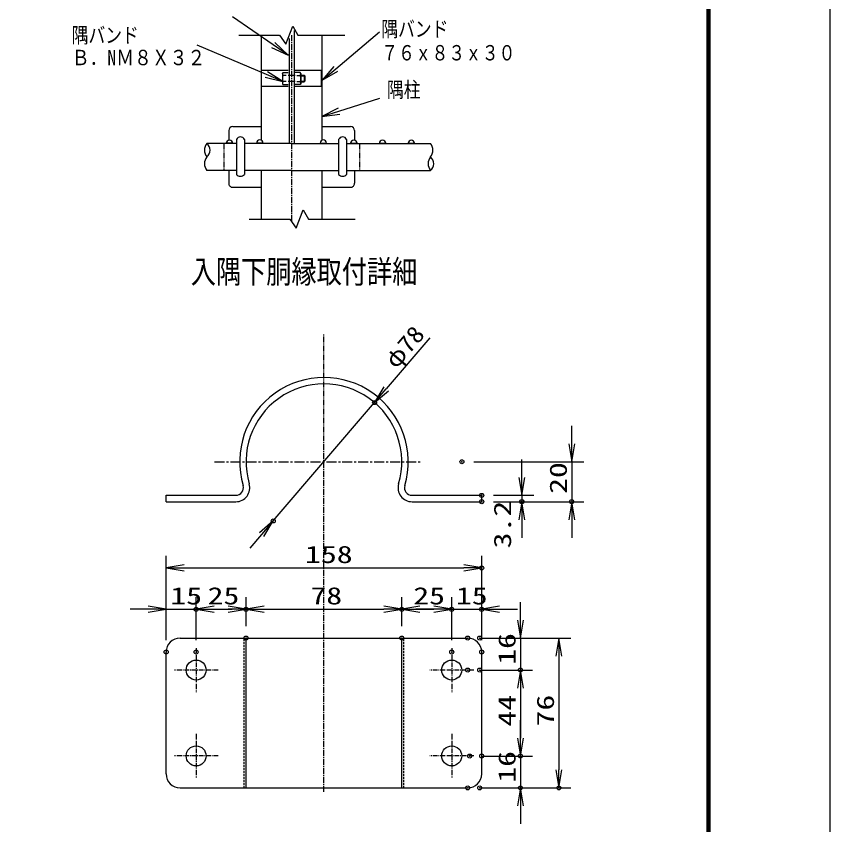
# Model space of a CAD drawing. Units: millimetres, scale not verified. Extents: x -4455 to 4455, y -3150 to 3150.
# Drawn here: x 2418 to 4455, y -1054 to 970 of the extents above; entities that cross this region are included whole.
import ezdxf
from ezdxf.enums import TextEntityAlignment as Align

# ---------------------------------------------------------------- set-up
doc = ezdxf.new("R2010")
doc.units = ezdxf.units.MM
doc.header["$LTSCALE"] = 20
doc.header["$PDMODE"] = 32
doc.header["$PDSIZE"] = 10
for name, pattern in [('USER1', [2, 1.25, -0.25, 0.25, -0.25]), ('USER2', [0.375, 0.25, -0.125]), ('USER3', [0.906, 0.591, -0.118, 0.079, -0.118]), ('USER4', [1.125, 0.75, -0.125, 0.125, -0.125])]:
    doc.linetypes.add(name, pattern=pattern)
for name, color, linetype, lineweight in [('0-1_1', 7, 'Continuous', 25), ('0-2_0', 7, 'Continuous', 25), ('0-4_EXTCNT-L', 2, 'Continuous', 25), ('0-5_DEFPOINTS', 7, 'Continuous', 25), ('0-6_CENTLN-L', 2, 'USER3', 25), ('0-7_WAKU', 7, 'Continuous', 25), ('0-8_PRTLST-S', 4, 'Continuous', 25)]:
    doc.layers.add(name, color=color, linetype=linetype, lineweight=lineweight)
doc.styles.add('ＭＳ ゴシック', font='')
doc.styles.get('ＭＳ ゴシック').set_extended_font_data('MS Gothic')

# ---------------------------------------------------------------- blocks, each defined once
blk = doc.blocks.new('DARROWS')
at = {"layer": '0-2_0', "color": 2}
blk.add_line((0, 0), (-19.982, 0), dxfattribs=at)
blk.add_lwpolyline([(-20, -3.333), (0, 0), (-20, 3.333)], dxfattribs=at)

msp = doc.modelspace()

# ---------------------------------------------------------------- linework, layer by layer
at = {"layer": '0-1_1'}
for p, q in [((3032.31, 835), (3098.69, 835)), ((3032.31, 795), (3032.31, 835)), ((3084.8, 826.48), (3085.96, 828.98)), ((3085.96, 828.98), (3098.69, 828.98)), ((3094.38, 821.47), (3085.96, 821.47)), ((3116.69, 821.47), (3098.69, 821.47)), ((3116.69, 835), (3182.31, 835)), ((3129.43, 828.98), (3116.69, 828.98)), ((3121.01, 821.47), (3129.43, 821.47)), ((3130.59, 826.48), (3129.43, 828.98)), ((3130.59, 821.98), (3139.39, 821.98)), ((3139.39, 821.98), (3139.39, 805.98)), ((3139.39, 821.98), (3140.59, 820.78)), ((3140.59, 820.78), (3140.59, 807.18)), ((3182.31, 795), (3182.31, 835)), ((3032.31, 795), (3098.69, 795)), ((3094.38, 806.48), (3085.96, 806.48)), ((3116.69, 806.48), (3098.69, 806.48)), ((3116.69, 795), (3182.31, 795)), ((3121.01, 806.48), (3129.43, 806.48)), ((3130.59, 805.98), (3139.39, 805.98)), ((3140.59, 807.18), (3139.39, 805.98)), ((3265.29, 683.63), (3265.29, 659.55)), ((3265.29, 583.63), (3265.29, 551.63))]:
    msp.add_line(p, q, dxfattribs=at)
at = {"layer": '0-1_1', "color": 4}
for p, q in [((3130.59, 820.78), (3140.59, 820.78)), ((3130.59, 807.18), (3140.59, 807.18))]:
    msp.add_line(p, q, dxfattribs=at)
at = {"layer": '0-1_1'}
for points in [[(3084.8, 826.48), (3084.8, 801.48), (3085.96, 798.98), (3098.69, 798.98)], [(3130.59, 826.48), (3130.59, 801.48), (3129.43, 798.98), (3116.69, 798.98)]]:
    msp.add_lwpolyline(points, dxfattribs=at)
for centre, radius, start, end in [((3096.23, 826.48), 11.43, 180, 205.9798), ((3109.7, 813.98), 24.9, 162.4805, 197.51917), ((3119.16, 826.48), 11.43, 334.02018, 359.99997), ((3105.69, 813.98), 24.9, 342.48081, 17.51947), ((3119.16, 801.48), 11.43, 359.99997, 25.97977)]:
    msp.add_arc(centre, radius, start, end, dxfattribs=at)
at = {"layer": '0-2_0'}
for p, q in [((2975.46, 922.36), (3077.29, 922.36)), ((3031.29, 922.36), (3031.29, 659.75)), ((3123.43, 922.36), (3240.47, 922.36)), ((3183.29, 922.36), (3183.29, 659.37)), ((3085.96, 806.48), (3084.8, 801.48)), ((2960.09, 693.63), (3031.29, 693.63)), ((3183.29, 693.63), (3255.29, 693.63)), ((2950.09, 683.63), (2950.09, 659.55)), ((2960.02, 651.79), (2944.02, 651.79)), ((2969.44, 661.63), (2969.44, 573.63)), ((2989.44, 661.63), (2989.44, 573.63)), ((3036.24, 652.35), (3020.24, 652.35)), ((3179.15, 652.35), (3195.15, 652.35)), ((3225.44, 661.63), (3225.44, 573.63)), ((3245.44, 661.63), (3245.44, 573.63)), ((3255.37, 651.79), (3271.37, 651.79)), ((3327.37, 651.79), (3343.37, 651.79)), ((3399.37, 651.79), (3415.37, 651.79)), ((2969.95, 651.63), (2895.46, 651.63)), ((3107.69, 651.63), (2989.95, 651.63)), ((3107.69, 651.63), (3225.44, 651.63)), ((3245.44, 651.63), (3455.43, 651.63)), ((2969.95, 583.63), (2895.46, 583.63)), ((2950.09, 583.63), (2950.09, 551.63)), ((3107.69, 583.63), (2989.95, 583.63)), ((3031.29, 583.63), (3031.29, 462.06)), ((3107.69, 583.63), (3225.44, 583.63)), ((3183.29, 583.63), (3183.29, 462.06)), ((3245.44, 583.63), (3455.43, 583.63)), ((2960.09, 541.63), (3031.29, 541.63)), ((3183.29, 541.63), (3255.29, 541.63)), ((3001.61, 462.06), (3103.44, 462.06)), ((3149.58, 462.06), (3266.63, 462.06)), ((2793.52, -245.4), (2793.52, -229.4)), ((2793.52, -229.4), (2967.9, -229.4)), ((3409.14, -229.4), (3583.52, -229.4)), ((3583.52, -245.4), (3583.52, -229.4)), ((2793.52, -245.4), (2967.9, -245.4)), ((3409.14, -245.4), (3583.52, -245.4)), ((2828.52, -586.72), (3548.52, -586.72)), ((2993.52, -961.72), (2993.52, -586.72)), ((3383.52, -961.72), (3383.52, -586.72)), ((2793.52, -926.72), (2793.52, -621.72)), ((3583.52, -926.72), (3583.52, -621.72)), ((2828.52, -961.72), (3548.52, -961.72))]:
    msp.add_line(p, q, dxfattribs=at)
at = {"layer": '0-2_0', "color": 2}
for p, q in [((3453.71, 164.66), (3344.52, 36.98)), ((3061.77, -293.59), (3315.27, 2.79)), ((3808.96, -100.4), (3808.96, -55.4)), ((3684.29, -184.4), (3684.29, -139.4)), ((3808.96, -145.4), (3808.96, -245.4)), ((3684.29, -229.4), (3684.29, -245.4)), ((3684.29, -290.4), (3684.29, -335.4)), ((3808.96, -290.4), (3808.96, -335.4)), ((3032.52, -327.79), (3003.27, -361.99)), ((2838.52, -411.1), (3538.52, -411.1)), ((3680.59, -541.72), (3680.59, -496.72)), ((2748.52, -514.67), (2703.52, -514.67)), ((2793.52, -514.67), (2868.52, -514.67)), ((2913.52, -514.67), (2958.52, -514.67)), ((2913.52, -514.67), (2948.52, -514.67)), ((3038.52, -514.67), (3338.52, -514.67)), ((3463.52, -514.67), (3418.52, -514.67)), ((3428.52, -514.67), (3463.52, -514.67)), ((3508.52, -514.67), (3583.52, -514.67)), ((3628.52, -514.67), (3673.52, -514.67)), ((3680.59, -586.72), (3680.59, -666.72)), ((3680.59, -711.72), (3680.59, -756.72)), ((3680.59, -837.12), (3680.59, -792.12)), ((3680.59, -882.12), (3680.59, -961.72)), ((3680.59, -1006.72), (3680.59, -1051.72))]:
    msp.add_line(p, q, dxfattribs=at)
at = {"layer": '0-2_0', "linetype": 'USER1'}
msp.add_line((2914.62, -145.4), (3433.9, -145.4), dxfattribs=at)
at = {"layer": '0-2_0', "color": 1}
for p, q in [((3563.9, -145.4), (3838.96, -145.4)), ((3613.52, -229.4), (3714.29, -229.4)), ((3613.52, -245.4), (3714.29, -245.4)), ((3713.52, -245.4), (3838.96, -245.4)), ((2793.52, -591.72), (2793.52, -381.1)), ((3583.52, -591.72), (3583.52, -381.1)), ((2793.52, -591.72), (2793.52, -484.67)), ((2868.52, -591.72), (2868.52, -484.67)), ((2868.52, -591.72), (2868.52, -484.67)), ((2993.52, -556.72), (2993.52, -484.67)), ((2993.52, -556.72), (2993.52, -484.67)), ((3383.52, -556.72), (3383.52, -484.67)), ((3383.52, -556.72), (3383.52, -484.67)), ((3508.52, -591.72), (3508.52, -484.67)), ((3508.52, -591.72), (3508.52, -484.67)), ((3583.52, -591.72), (3583.52, -484.67)), ((3578.52, -586.72), (3710.59, -586.72)), ((3578.52, -666.72), (3710.59, -666.72)), ((3583.55, -882.12), (3710.59, -882.12)), ((3578.52, -961.72), (3710.59, -961.72))]:
    msp.add_line(p, q, dxfattribs=at)
at = {"layer": '0-2_0', "linetype": 'USER2'}
for p, q in [((2988.52, -961.72), (2988.52, -586.72)), ((3388.52, -961.72), (3388.52, -586.72))]:
    msp.add_line(p, q, dxfattribs=at)
at = {"layer": '0-2_0'}
for centre in [(2868.52, -666.72), (3508.52, -666.72), (2868.52, -881.72), (3508.52, -881.72)]:
    msp.add_circle(centre, 25, dxfattribs=at)
for centre, radius, start, end in [((2960.09, 683.63), 10, 89.99997, 179.99997), ((3255.29, 683.63), 10, 0, 89.99997), ((2952.02, 651.79), 8, 359.99997, 179.99997), ((2979.44, 656.97), 11.03, 24.98987, 155.01013), ((3028.24, 652.35), 8, 359.99997, 179.99997), ((3187.15, 652.35), 8, 0, 180), ((3235.44, 656.97), 11.03, 24.98987, 155.01013), ((3263.37, 651.79), 8, 0, 180), ((3335.37, 651.79), 8, 0, 180), ((3407.37, 651.79), 8, 0, 180), ((2916.59, 634.63), 27.12, 141.18192, 218.81808), ((2881.77, 634.63), 21.82, 308.83288, 51.16712), ((3434.3, 634.63), 27.12, 321.18192, 38.81808), ((2916.59, 600.63), 27.12, 141.18192, 218.81808), ((3476.56, 600.63), 27.12, 141.18192, 218.81808), ((3441.74, 600.63), 21.82, 308.83288, 51.16712), ((2979.44, 582.57), 13.41, 221.78234, 318.21766), ((3235.44, 582.57), 13.41, 221.78234, 318.21766), ((2960.09, 551.63), 10, 179.99997, 269.99997), ((3255.29, 551.63), 10, 269.99997, 0), ((3188.52, -145.4), 211, 343.58404, 196.41596), ((3188.52, -145.4), 195, 343.58404, 196.41596), ((2967.9, -210.4), 35, 270, 16.41596), ((3409.14, -210.4), 35, 163.58404, 270), ((2967.9, -210.4), 19, 270, 16.41596), ((3409.14, -210.4), 19, 163.58404, 270), ((2828.52, -621.72), 35, 90, 180), ((3548.52, -621.72), 35, 0, 90), ((2828.52, -926.72), 35, 180, 270), ((3548.52, -926.72), 35, 270, 0)]:
    msp.add_arc(centre, radius, start, end, dxfattribs=at)
at = {"layer": '0-4_EXTCNT-L'}
for p, q in [((3061.56, 898.19), (2959.42, 968.1)), ((3218.15, 838.55), (3327.45, 930.75)), ((3044.51, 824.01), (2871.05, 897.33)), ((3226.16, 732.3), (3328.91, 765.11)), ((3776.8, -631.72), (3776.8, -916.72)), ((3680.59, -711.72), (3680.59, -837.12))]:
    msp.add_line(p, q, dxfattribs=at)
at = {"layer": '0-4_EXTCNT-L', "color": 4}
for p, q in [((3113.69, 934.48), (3113.69, 651.63)), ((3101.69, 914.41), (3101.69, 651.63))]:
    msp.add_line(p, q, dxfattribs=at)
at = {"layer": '0-4_EXTCNT-L', "color": 1}
for p, q in [((3608.52, -586.72), (3806.8, -586.72)), ((3608.52, -666.72), (3710.59, -666.72)), ((3613.55, -882.12), (3710.59, -882.12)), ((3608.52, -961.72), (3806.8, -961.72))]:
    msp.add_line(p, q, dxfattribs=at)
at = {"layer": '0-5_DEFPOINTS'}
for p in [(3315.27, 2.79), (3533.9, -145.4), (3583.52, -229.4), (3583.52, -245.4), (3683.52, -245.4), (3684.29, -245.4), (3808.96, -245.4), (3061.77, -293.59), (3583.52, -411.1), (2868.52, -514.67), (2993.52, -514.67), (3383.52, -514.67), (3508.52, -514.67), (3583.52, -514.67), (2993.52, -586.72), (3383.52, -586.72), (3548.52, -586.72), (3578.52, -586.72), (2793.52, -621.72), (2868.52, -621.72), (3508.52, -621.72), (3583.52, -621.72), (3548.52, -666.72), (3578.52, -666.72), (3680.59, -666.72), (3553.55, -882.12), (3583.55, -882.12), (3680.59, -882.12), (3548.52, -961.72), (3578.52, -961.72), (3680.59, -961.72), (3776.8, -961.72)]:
    msp.add_point(p, dxfattribs=at)
at = {"layer": '0-6_CENTLN-L', "linetype": 'USER4'}
for p, q in [((3107.69, 922.36), (3107.69, 456.04)), ((2937.69, 651.63), (2937.69, 583.63)), ((3277.69, 651.63), (3277.69, 583.63)), ((3188.52, -971.72), (3188.52, 174.6))]:
    msp.add_line(p, q, dxfattribs=at)
at = {"layer": '0-6_CENTLN-L'}
for p, q in [((2868.52, -611.72), (2868.52, -721.72)), ((3508.52, -611.72), (3508.52, -721.72)), ((2923.52, -666.72), (2813.52, -666.72)), ((3563.52, -666.72), (3453.52, -666.72)), ((2868.52, -826.72), (2868.52, -936.72)), ((3508.52, -826.72), (3508.52, -936.72)), ((2923.52, -881.72), (2813.52, -881.72)), ((3563.52, -881.72), (3453.52, -881.72))]:
    msp.add_line(p, q, dxfattribs=at)
at = {"layer": '0-7_WAKU', "color": 3}
msp.add_lwpolyline([(-4455, 3150), (4455, 3150), (4455, -3150), (-4455, -3150)], close=True, dxfattribs=at)
at = {"layer": '0-7_WAKU'}
for points in [[(-4155, 2962.5), (4155, 2962.5), (4155, -2962.5), (-4155, -2962.5)], [(-4153.13, 2960.62), (4153.12, 2960.62), (4153.12, -2960.63), (-4153.13, -2960.63)], [(-4151.25, 2958.75), (4151.25, 2958.75), (4151.25, -2958.75), (-4151.25, -2958.75)], [(-4149.38, 2956.87), (4149.37, 2956.87), (4149.37, -2956.88), (-4149.38, -2956.88)], [(-4147.5, 2955), (4147.5, 2955), (4147.5, -2955), (-4147.5, -2955)]]:
    msp.add_lwpolyline(points, close=True, dxfattribs=at)
at = {"layer": '0-8_PRTLST-S'}
for p, q in [((3093.09, 899.99), (3110.7, 945.27)), ((3110.7, 945.27), (3123.43, 922.36)), ((3077.29, 922.36), (3093.09, 899.99)), ((3119.24, 439.69), (3136.85, 484.97)), ((3136.85, 484.97), (3149.58, 462.06)), ((3103.44, 462.06), (3119.24, 439.69))]:
    msp.add_line(p, q, dxfattribs=at)

# ---------------------------------------------------------------- block references
at = {"layer": '0-2_0', "xscale": 2.25, "yscale": 2.25}
for p, rotation in [((3315.27, 2.79), 229.45956), ((3808.96, -145.4), 270), ((3684.29, -229.4), 270), ((3684.29, -245.4), 90), ((3808.96, -245.4), 90), ((3061.77, -293.59), 49.45956), ((2793.52, -411.1), 180), ((2868.52, -514.67), 180), ((2868.52, -514.67), 180), ((2993.52, -514.67), 180), ((3383.52, -514.67), 180), ((3583.52, -514.67), 180), ((3680.59, -586.72), 270), ((3680.59, -666.72), 90), ((3680.59, -882.12), 270), ((3680.59, -961.72), 90)]:
    msp.add_blockref('DARROWS', p, dxfattribs=dict(at, rotation=rotation))
for p in [(3583.52, -411.1), (2793.52, -514.67), (2993.52, -514.67), (3383.52, -514.67), (3508.52, -514.67), (3508.52, -514.67)]:
    msp.add_blockref('DARROWS', p, dxfattribs=at)
at = {"layer": '0-4_EXTCNT-L', "xscale": 2.25, "yscale": 2.25}
for p, rotation in [((3098.69, 872.77), 325.61124), ((3183.76, 809.53), 220.15115), ((3085.96, 806.48), 337.08487), ((3183.29, 718.61), 197.70958), ((3776.8, -586.72), 90), ((3680.59, -666.72), 90), ((3680.59, -882.12), 270), ((3776.8, -961.72), 270)]:
    msp.add_blockref('DARROWS', p, dxfattribs=dict(at, rotation=rotation))

# ---------------------------------------------------------------- texts
at = {"layer": '0-2_0', "color": 3, "style": 'ＭＳ ゴシック'}
for s, height, rotation, width, p in [('φ78', 43.3, 49.46, 1.1, (3379.27, 76.34)), ('20', 43.26, 90, 1.35, (3809.79, -225.78)), ('3.2', 43.26, 90, 1.35, (3670.12, -362.23)), ('16', 43.26, 90, 1.35, (3681.42, -653.72)), ('16', 43.26, 90, 1.35, (3681.42, -948.92))]:
    msp.add_text(s, height=height, rotation=rotation, dxfattribs=dict(at, width=width)).set_placement(p, align=Align.BOTTOM_LEFT)
at = {"layer": '0-2_0', "color": 3, "style": 'ＭＳ ゴシック', "width": 1.35}
for s, p in [('158', (3141.27, -411.92)), ('15', (2804.02, -515.5)), ('25', (2897.27, -515.5)), ('78', (3154.77, -515.5)), ('25', (3412.27, -515.5)), ('15', (3519.02, -515.5))]:
    msp.add_text(s, height=43.26, dxfattribs=at).set_placement(p, align=Align.BOTTOM_LEFT)
at = {"layer": '0-4_EXTCNT-L', "color": 4, "style": 'ＭＳ ゴシック'}
for s, height, width, p in [('隅バンド', 38.42, 0.8, (3332.39, 907.29)), ('隅バンド', 38.42, 0.8, (2557.08, 891.79)), ('７６ｘ８３ｘ３０', 38.42, 0.8, (3332.39, 847.77)), ('Ｂ．NＭ８Ｘ３２', 38.48, 0.85, (2557.08, 835.77)), ('隅柱', 38.42, 0.8, (3346.46, 755.25)), ('入隅下胴縁取付詳細', 57.77, 0.8, (2855.04, 284.16))]:
    msp.add_text(s, height=height, dxfattribs=dict(at, width=width)).set_placement(p, align=Align.BOTTOM_LEFT)
at = {"layer": '0-4_EXTCNT-L', "color": 3, "style": 'ＭＳ ゴシック', "width": 1.35}
for s, p in [('44', (3681.42, -808.17)), ('76', (3777.63, -807.97))]:
    msp.add_text(s, height=43.26, rotation=90, dxfattribs=at).set_placement(p, align=Align.BOTTOM_LEFT)

doc.saveas('drawing.dxf')
